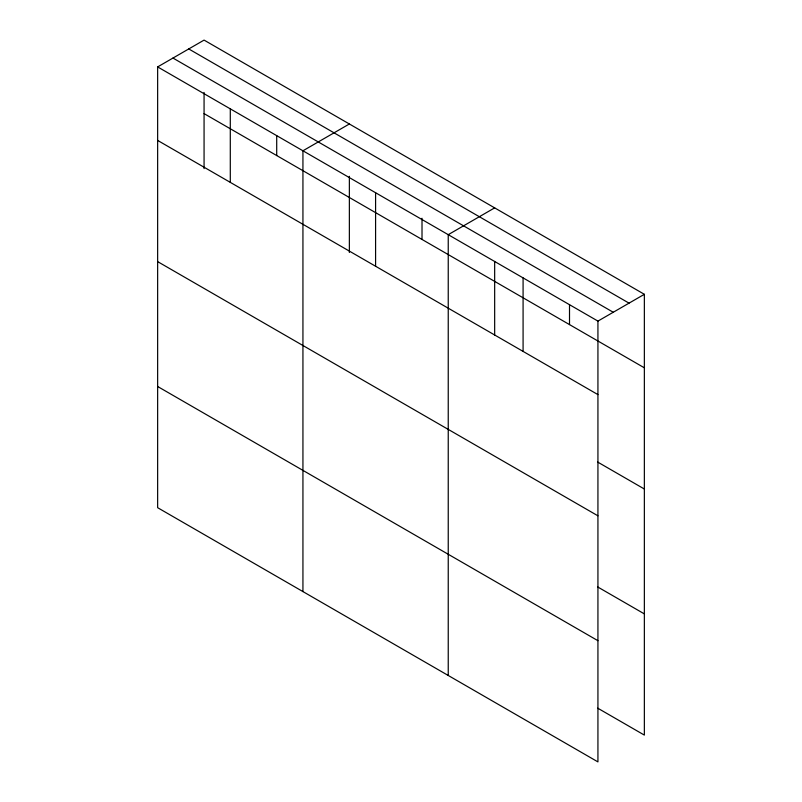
<?xml version="1.0" encoding="UTF-8"?>
<svg xmlns="http://www.w3.org/2000/svg" width="802" height="802" viewBox="0 0 802 802"><rect width="100%" height="100%" fill="white"/><g stroke="black" fill="none" stroke-linecap="round" stroke-linejoin="round"><path stroke-width="1.2" d="M204.069 168.59L204.069 92.43M349.361 252.48L349.361 176.32M597.931 515.816L597.931 321.101L157.643 66.907L157.643 507.696L597.931 761.9L597.931 515.816L157.643 261.622M597.711 708.166L644.357 735.093L644.357 294.304L204.069 40.1L157.643 66.907M349.361 123.989L302.935 150.786L302.935 591.585M494.664 207.868L448.238 234.675L448.238 675.474M597.931 321.101L644.357 294.304M188.751 48.942L629.039 303.146M172.961 58.055L613.249 312.259M204.069 113.613L644.357 367.817M157.643 140.42L597.931 394.614M597.711 462.082L644.357 489.019M597.711 586.964L644.357 613.891M157.643 386.494L597.931 640.698M569.51 304.66L569.51 324.599M523.084 277.893L523.084 351.406M494.664 261.452L494.664 335.116M422.012 218.264L422.012 239.447M375.587 192.731L375.587 266.244M276.71 135.618L276.71 155.558M230.294 108.851L230.294 182.355"/></g></svg>
